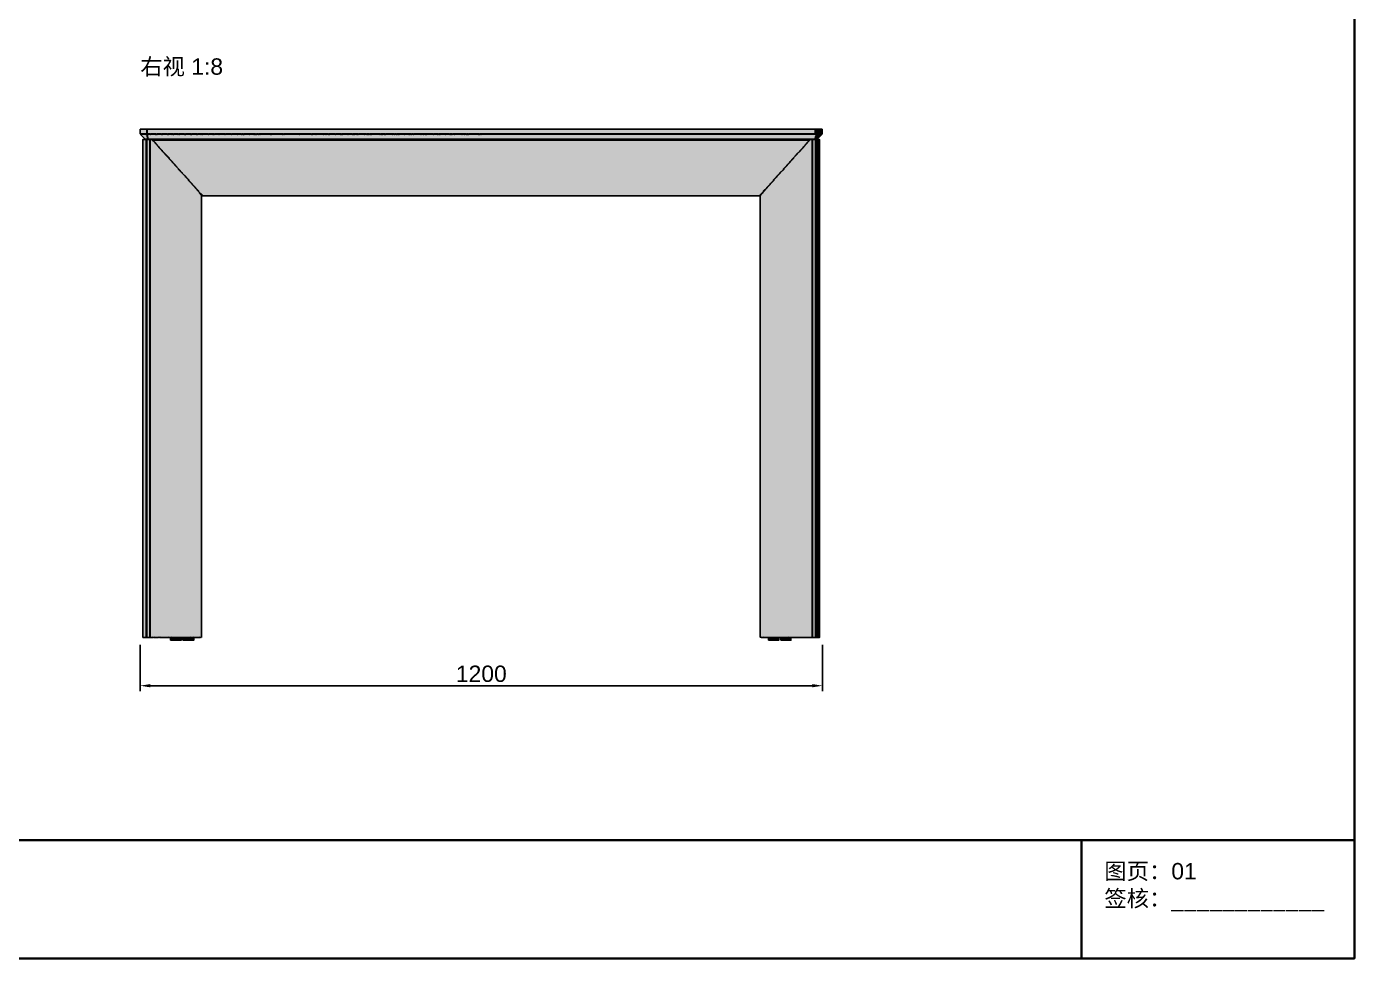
# Model space of a CAD drawing. Header units: millimetres. Extents: x 5 to 252589, y 5 to 415.
# Drawn here: x 297 to 589, y 5 to 210 of the extents above; entities that cross this region are included whole.
import ezdxf

# ---------------------------------------------------------------- set-up
doc = ezdxf.new("R2010")
doc.units = ezdxf.units.MM
for name, color, linetype, lineweight in [('DIM', 7, 'Continuous', 13), ('FRAME', 7, 'Continuous', 35), ('HATCH', 8, 'Continuous', 9), ('NOTE', 7, 'Continuous', 18), ('OUTLINE', 7, 'Continuous', 25)]:
    doc.layers.add(name, color=color, linetype=linetype, lineweight=lineweight)
doc.styles.add('CN', font='Arial Unicode.ttf')
doc.dimstyles.new('V8', dxfattribs={"dimtxt": 3.6, "dimasz": 2.2, "dimexe": 1.2, "dimexo": 1, "dimgap": 0.8, "dimtad": 1, "dimlfac": 8, "dimdsep": 46, "dimtxsty": 'CN', "dimcen": 2.5, "dimclrd": 7, "dimclre": 7, "dimclrt": 7, "dimazin": 3, "dimtfac": 1, "dimtmove": 0, "dimatfit": 3})

msp = doc.modelspace()

# ---------------------------------------------------------------- hatches: boundary and pattern name
at = {"layer": 'HATCH', "true_color": 0xb99e7b}
for points in [[(322, 186.33333), (322.08333, 186.33333), (322.16667, 186.25), (322.25, 186.33333), (323.16667, 186.33333), (323.25, 186.25), (323.33333, 186.33333), (323.41667, 186.33333), (323.5, 186.41667), (323.5, 187.41667), (470.41667, 187.41667), (470.41667, 186.41667), (397, 186.41667), (396.91667, 186.33333), (396.83333, 186.41667), (396.75, 186.41667), (396.66667, 186.33333), (396.58333, 186.41667), (396.5, 186.41667), (396.41667, 186.33333), (396.33333, 186.41667), (394.33333, 186.41667), (394.25, 186.33333), (394.16667, 186.41667), (394.08333, 186.41667), (394, 186.33333), (393.91667, 186.41667), (393.83333, 186.41667), (393.75, 186.33333), (393.66667, 186.41667), (393.33333, 186.41667), (393.25, 186.33333), (393.16667, 186.41667), (392.83333, 186.41667), (392.75, 186.33333), (392.66667, 186.41667), (391.16667, 186.41667), (391.08333, 186.33333), (391, 186.41667), (390.66667, 186.41667), (390.58333, 186.33333), (390.5, 186.41667), (390.41667, 186.41667), (390.33333, 186.33333), (390.25, 186.41667), (390.16667, 186.41667), (390.08333, 186.33333), (390, 186.41667), (389.16667, 186.41667), (389.08333, 186.33333), (389, 186.41667), (388, 186.41667), (387.91667, 186.33333), (387.83333, 186.41667), (387.75, 186.41667), (387.66667, 186.33333), (387.58333, 186.41667), (387.5, 186.41667), (387.41667, 186.33333), (387.33333, 186.41667), (386.5, 186.41667), (386.41667, 186.33333), (386.33333, 186.41667), (385.08333, 186.41667), (385, 186.33333), (384.91667, 186.41667), (384.83333, 186.41667), (384.75, 186.33333), (384.66667, 186.41667), (384.33333, 186.41667), (384.25, 186.33333), (384.16667, 186.41667), (383.83333, 186.41667), (383.75, 186.33333), (383.66667, 186.41667), (382.16667, 186.41667), (382.08333, 186.33333), (382, 186.41667), (381.66667, 186.41667), (381.58333, 186.33333), (381.5, 186.41667), (381.41667, 186.41667), (381.33333, 186.33333), (381.25, 186.41667), (381.16667, 186.41667), (381.08333, 186.33333), (381, 186.41667), (380.16667, 186.41667), (380.08333, 186.33333), (380, 186.41667), (379, 186.41667), (378.91667, 186.33333), (378.83333, 186.41667), (378.75, 186.41667), (378.66667, 186.33333), (378.58333, 186.41667), (378.5, 186.41667), (378.41667, 186.33333), (378.33333, 186.41667), (378, 186.41667), (377.91667, 186.33333), (377.83333, 186.41667), (377.5, 186.41667), (377.41667, 186.33333), (377.33333, 186.41667), (376.08333, 186.41667), (376, 186.33333), (375.91667, 186.41667), (375.83333, 186.41667), (375.75, 186.33333), (375.66667, 186.41667), (375.33333, 186.41667), (375.25, 186.33333), (375.16667, 186.41667), (375.08333, 186.41667), (375, 186.33333), (374.91667, 186.41667), (374.83333, 186.41667), (374.75, 186.33333), (374.66667, 186.41667), (372.91667, 186.41667), (372.83333, 186.33333), (372.75, 186.41667), (372.66667, 186.41667), (372.58333, 186.33333), (372.5, 186.41667), (372.41667, 186.41667), (372.33333, 186.33333), (372.25, 186.41667), (372.16667, 186.41667), (372.08333, 186.33333), (372, 186.41667), (371.91667, 186.41667), (371.83333, 186.33333), (371.75, 186.41667), (371.41667, 186.41667), (371.33333, 186.33333), (371.25, 186.41667), (370, 186.41667), (369.91667, 186.33333), (369.83333, 186.41667), (369.75, 186.41667), (369.66667, 186.33333), (369.58333, 186.41667), (369.25, 186.41667), (369.16667, 186.33333), (369.08333, 186.41667), (369, 186.41667), (368.91667, 186.33333), (368.83333, 186.41667), (368.75, 186.41667), (368.66667, 186.33333), (368.58333, 186.41667), (367.75, 186.41667), (367.66667, 186.33333), (367.58333, 186.41667), (366.58333, 186.41667), (366.5, 186.33333), (366.41667, 186.41667), (366.33333, 186.41667), (366.25, 186.33333), (366.16667, 186.41667), (366.08333, 186.41667), (366, 186.33333), (365.91667, 186.41667), (365.08333, 186.41667), (365, 186.33333), (364.91667, 186.41667), (363.66667, 186.41667), (363.58333, 186.33333), (363.5, 186.41667), (363.41667, 186.41667), (363.33333, 186.33333), (363.25, 186.41667), (362.91667, 186.41667), (362.83333, 186.33333), (362.75, 186.41667), (362.41667, 186.41667), (362.33333, 186.33333), (362.25, 186.41667), (360.75, 186.41667), (360.66667, 186.33333), (360.58333, 186.41667), (360, 186.41667), (359.91667, 186.33333), (359.83333, 186.41667), (359.75, 186.41667), (359.66667, 186.33333), (359.58333, 186.41667), (357.08333, 186.41667), (357, 186.33333), (356.91667, 186.41667), (353.66667, 186.41667), (353.58333, 186.33333), (353.5, 186.41667), (353.41667, 186.41667), (353.33333, 186.33333), (353.25, 186.41667), (351, 186.41667), (350.91667, 186.33333), (350.83333, 186.41667), (350.75, 186.41667), (350.66667, 186.33333), (350.58333, 186.41667), (348.41667, 186.41667), (348.33333, 186.33333), (348.25, 186.41667), (348.08333, 186.41667), (348, 186.33333), (347.91667, 186.41667), (347.58333, 186.41667), (347.5, 186.33333), (347.41667, 186.41667), (347.33333, 186.33333), (347.25, 186.33333), (347.16667, 186.41667), (347.08333, 186.41667), (347, 186.33333), (346.91667, 186.41667), (346.08333, 186.41667), (346, 186.33333), (345.91667, 186.41667), (344.91667, 186.41667), (344.83333, 186.33333), (344.75, 186.41667), (344.66667, 186.33333), (344.58333, 186.33333), (344.5, 186.41667), (344.41667, 186.41667), (344.33333, 186.33333), (344.25, 186.41667), (343.41667, 186.41667), (343.33333, 186.33333), (343.25, 186.41667), (342.08333, 186.41667), (342, 186.33333), (341.91667, 186.41667), (340.75, 186.41667), (340.66667, 186.33333), (340.58333, 186.41667), (339.41667, 186.41667), (339.33333, 186.33333), (339.25, 186.41667), (338.33333, 186.41667), (338.25, 186.33333), (338.16667, 186.41667), (338.08333, 186.41667), (338, 186.33333), (337.91667, 186.41667), (337.08333, 186.41667), (337, 186.33333), (336.91667, 186.41667), (335.75, 186.41667), (335.66667, 186.33333), (335.58333, 186.41667), (335.41667, 186.41667), (335.33333, 186.33333), (335.25, 186.41667), (334.66667, 186.41667), (334.58333, 186.33333), (334.5, 186.41667), (334.41667, 186.41667), (334.33333, 186.33333), (334.25, 186.41667), (333.41667, 186.41667), (333.33333, 186.33333), (333.25, 186.33333), (333.16667, 186.41667), (333.08333, 186.41667), (333, 186.33333), (332.91667, 186.41667), (332.08333, 186.41667), (332, 186.33333), (331.91667, 186.33333), (331.83333, 186.41667), (331.75, 186.41667), (331.66667, 186.33333), (331.58333, 186.41667), (330.75, 186.41667), (330.66667, 186.33333), (330.58333, 186.41667), (330.41667, 186.41667), (330.33333, 186.33333), (330.25, 186.41667), (329.41667, 186.41667), (329.33333, 186.33333), (329.25, 186.33333), (329.16667, 186.41667), (329.08333, 186.41667), (329, 186.33333), (328.91667, 186.41667), (328.33333, 186.41667), (328.25, 186.33333), (328.16667, 186.41667), (328.08333, 186.41667), (328, 186.33333), (327.91667, 186.41667), (327, 186.41667), (326.91667, 186.33333), (326.83333, 186.41667), (326.75, 186.41667), (326.66667, 186.33333), (326.58333, 186.41667), (325.75, 186.41667), (325.66667, 186.33333), (325.58333, 186.33333), (325.5, 186.41667), (325.41667, 186.41667), (325.33333, 186.33333), (325.25, 186.41667), (324.33333, 186.41667), (324.25, 186.33333), (324.16667, 186.41667), (323.5, 186.41667), (323.41667, 186.33333), (323.41667, 186.25), (323.5, 186.16667), (323.5, 185.75), (323.58333, 185.66667), (323.58333, 185.33333), (323.66667, 185.25), (323.08333, 185.25)], [(471.83333, 186.41667), (471.83333, 187.41667), (471.91667, 187.41667), (471.91667, 186.41667)]]:
    msp.add_hatch(color=33, dxfattribs=at).paths.add_polyline_path(points)
at = {"layer": 'HATCH', "true_color": 0xbfa37e}
msp.add_hatch(color=33, dxfattribs=at).paths.add_polyline_path([(322, 187.41667), (323.41667, 187.41667), (323.41667, 186.41667), (323.5, 186.33333), (324.16667, 186.33333), (324.25, 186.25), (324.33333, 186.33333), (325.25, 186.33333), (325.33333, 186.25), (325.41667, 186.33333), (325.5, 186.33333), (325.58333, 186.25), (325.66667, 186.25), (325.75, 186.33333), (326.58333, 186.33333), (326.66667, 186.25), (326.75, 186.33333), (326.83333, 186.33333), (326.91667, 186.25), (327, 186.33333), (327.91667, 186.33333), (328, 186.25), (328.08333, 186.33333), (328.16667, 186.33333), (328.25, 186.25), (328.33333, 186.33333), (328.91667, 186.33333), (329, 186.25), (329.08333, 186.33333), (329.16667, 186.33333), (329.25, 186.25), (329.33333, 186.25), (329.41667, 186.33333), (330.25, 186.33333), (330.33333, 186.25), (330.41667, 186.33333), (330.58333, 186.33333), (330.66667, 186.25), (330.75, 186.33333), (331.58333, 186.33333), (331.66667, 186.25), (331.75, 186.33333), (331.83333, 186.33333), (331.91667, 186.25), (332, 186.25), (332.08333, 186.33333), (332.91667, 186.33333), (333, 186.25), (333.08333, 186.33333), (333.16667, 186.33333), (333.25, 186.25), (333.33333, 186.25), (333.41667, 186.33333), (334.25, 186.33333), (334.33333, 186.25), (334.41667, 186.33333), (334.5, 186.33333), (334.58333, 186.25), (334.66667, 186.33333), (335.25, 186.33333), (335.33333, 186.25), (335.41667, 186.33333), (335.58333, 186.33333), (335.66667, 186.25), (335.75, 186.33333), (336.91667, 186.33333), (337, 186.25), (337.08333, 186.33333), (337.91667, 186.33333), (338, 186.25), (338.08333, 186.33333), (338.16667, 186.33333), (338.25, 186.25), (338.33333, 186.33333), (339.25, 186.33333), (339.33333, 186.25), (339.41667, 186.33333), (340.58333, 186.33333), (340.66667, 186.25), (340.75, 186.33333), (341.91667, 186.33333), (342, 186.25), (342.08333, 186.33333), (343.25, 186.33333), (343.33333, 186.25), (343.41667, 186.33333), (344.25, 186.33333), (344.33333, 186.25), (344.41667, 186.33333), (344.5, 186.33333), (344.58333, 186.25), (344.66667, 186.25), (344.75, 186.33333), (344.83333, 186.25), (344.91667, 186.33333), (345.91667, 186.33333), (346, 186.25), (346.08333, 186.33333), (346.91667, 186.33333), (347, 186.25), (347.08333, 186.33333), (347.16667, 186.33333), (347.25, 186.25), (347.33333, 186.25), (347.41667, 186.33333), (347.5, 186.25), (347.58333, 186.33333), (347.91667, 186.33333), (348, 186.25), (348.08333, 186.33333), (348.25, 186.33333), (348.33333, 186.25), (348.41667, 186.33333), (350.58333, 186.33333), (350.66667, 186.25), (350.75, 186.33333), (350.83333, 186.33333), (350.91667, 186.25), (351, 186.33333), (353.25, 186.33333), (353.33333, 186.25), (353.41667, 186.33333), (353.5, 186.33333), (353.58333, 186.25), (353.66667, 186.33333), (356.91667, 186.33333), (357, 186.25), (357.08333, 186.33333), (359.58333, 186.33333), (359.66667, 186.25), (359.75, 186.33333), (359.83333, 186.33333), (359.91667, 186.25), (360, 186.33333), (360.58333, 186.33333), (360.66667, 186.25), (360.75, 186.33333), (362.25, 186.33333), (362.33333, 186.25), (362.41667, 186.33333), (362.75, 186.33333), (362.83333, 186.25), (362.91667, 186.33333), (363.25, 186.33333), (363.33333, 186.25), (363.41667, 186.33333), (363.5, 186.33333), (363.58333, 186.25), (363.66667, 186.33333), (364.91667, 186.33333), (365, 186.25), (365.08333, 186.33333), (365.91667, 186.33333), (366, 186.25), (366.08333, 186.33333), (366.16667, 186.33333), (366.25, 186.25), (366.33333, 186.33333), (366.41667, 186.33333), (366.5, 186.25), (366.58333, 186.33333), (367.58333, 186.33333), (367.66667, 186.25), (367.75, 186.33333), (368.58333, 186.33333), (368.66667, 186.25), (368.75, 186.33333), (368.83333, 186.33333), (368.91667, 186.25), (369, 186.33333), (369.08333, 186.33333), (369.16667, 186.25), (369.25, 186.33333), (369.58333, 186.33333), (369.66667, 186.25), (369.75, 186.33333), (369.83333, 186.33333), (369.91667, 186.25), (370, 186.33333), (371.25, 186.33333), (371.33333, 186.25), (371.41667, 186.33333), (371.75, 186.33333), (371.83333, 186.25), (371.91667, 186.33333), (372, 186.33333), (372.08333, 186.25), (372.16667, 186.33333), (372.25, 186.33333), (372.33333, 186.25), (372.41667, 186.33333), (372.5, 186.33333), (372.58333, 186.25), (372.66667, 186.33333), (372.75, 186.33333), (372.83333, 186.25), (372.91667, 186.33333), (374.66667, 186.33333), (374.75, 186.25), (374.83333, 186.33333), (374.91667, 186.33333), (375, 186.25), (375.08333, 186.33333), (375.16667, 186.33333), (375.25, 186.25), (375.33333, 186.33333), (375.66667, 186.33333), (375.75, 186.25), (375.83333, 186.33333), (375.91667, 186.33333), (376, 186.25), (376.08333, 186.33333), (377.33333, 186.33333), (377.41667, 186.25), (377.5, 186.33333), (377.83333, 186.33333), (377.91667, 186.25), (378, 186.33333), (378.33333, 186.33333), (378.41667, 186.25), (378.5, 186.33333), (378.58333, 186.33333), (378.66667, 186.25), (378.75, 186.33333), (378.83333, 186.33333), (378.91667, 186.25), (379, 186.33333), (380, 186.33333), (380.08333, 186.25), (380.16667, 186.33333), (381, 186.33333), (381.08333, 186.25), (381.16667, 186.33333), (381.25, 186.33333), (381.33333, 186.25), (381.41667, 186.33333), (381.5, 186.33333), (381.58333, 186.25), (381.66667, 186.33333), (382, 186.33333), (382.08333, 186.25), (382.16667, 186.33333), (383.66667, 186.33333), (383.75, 186.25), (383.83333, 186.33333), (384.16667, 186.33333), (384.25, 186.25), (384.33333, 186.33333), (384.66667, 186.33333), (384.75, 186.25), (384.83333, 186.33333), (384.91667, 186.33333), (385, 186.25), (385.08333, 186.33333), (386.33333, 186.33333), (386.41667, 186.25), (386.5, 186.33333), (387.33333, 186.33333), (387.41667, 186.25), (387.5, 186.33333), (387.58333, 186.33333), (387.66667, 186.25), (387.75, 186.33333), (387.83333, 186.33333), (387.91667, 186.25), (388, 186.33333), (389, 186.33333), (389.08333, 186.25), (389.16667, 186.33333), (390, 186.33333), (390.08333, 186.25), (390.16667, 186.33333), (390.25, 186.33333), (390.33333, 186.25), (390.41667, 186.33333), (390.5, 186.33333), (390.58333, 186.25), (390.66667, 186.33333), (391, 186.33333), (391.08333, 186.25), (391.16667, 186.33333), (392.66667, 186.33333), (392.75, 186.25), (392.83333, 186.33333), (393.16667, 186.33333), (393.25, 186.25), (393.33333, 186.33333), (393.66667, 186.33333), (393.75, 186.25), (393.83333, 186.33333), (393.91667, 186.33333), (394, 186.25), (394.08333, 186.33333), (394.16667, 186.33333), (394.25, 186.25), (394.33333, 186.33333), (396.33333, 186.33333), (396.41667, 186.25), (396.5, 186.33333), (396.58333, 186.33333), (396.66667, 186.25), (396.75, 186.33333), (396.83333, 186.33333), (396.91667, 186.25), (397, 186.33333), (470.75, 186.33333), (470.75, 186.25), (470.66667, 186.16667), (470.66667, 186), (470.5, 185.75), (470.5, 185.58333), (470.41667, 185.5), (470.41667, 185.33333), (470.33333, 185.25), (323.75, 185.25), (323.66667, 185.33333), (323.66667, 185.66667), (323.58333, 185.75), (323.58333, 186.16667), (323.41667, 186.41667), (323.33333, 186.41667), (323.25, 186.33333), (323.16667, 186.41667), (322.25, 186.41667), (322.16667, 186.33333), (322.08333, 186.41667), (322, 186.41667)])
at = {"layer": 'HATCH', "true_color": 0xb49a77}
for points in [[(470.5, 186.41667), (470.5, 187.41667), (471.08333, 187.41667), (471.08333, 186.41667)], [(471.41667, 186.41667), (471.41667, 187.41667), (471.75, 187.41667), (471.75, 186.41667)]]:
    msp.add_hatch(color=33, dxfattribs=at).paths.add_polyline_path(points)
at = {"layer": 'HATCH', "true_color": 0xaf9674}
msp.add_hatch(color=33, dxfattribs=at).paths.add_polyline_path([(471.16667, 186.41667), (471.16667, 187.41667), (471.33333, 187.41667), (471.33333, 186.41667)])
at = {"layer": 'HATCH', "true_color": 0x5b747e}
for points in [[(322.58333, 75.58333), (322.58333, 185.16667), (323.33333, 185.16667), (323.33333, 75.66667), (323.41667, 75.58333)], [(458.41667, 75.58333), (458.33333, 75.66667), (458.33333, 172.75), (458.5, 172.91667), (458.5, 173), (458.91667, 173.41667), (458.91667, 173.5), (459.33333, 173.91667), (459.33333, 174), (459.83333, 174.5), (459.83333, 174.58333), (461.33333, 176.16667), (461.33333, 176.25), (462, 176.91667), (462, 177), (462.75, 177.75), (462.75, 177.83333), (463.5, 178.58333), (463.5, 178.66667), (464.25, 179.41667), (464.25, 179.5), (464.91667, 180.16667), (464.91667, 180.25), (465.66667, 181), (465.66667, 181.08333), (466.41667, 181.83333), (466.41667, 181.91667), (467.16667, 182.66667), (467.16667, 182.75), (467.83333, 183.41667), (467.83333, 183.5), (468.58333, 184.25), (468.58333, 184.33333), (469.33333, 185.08333), (469.33333, 185.16667), (469.75, 185.16667), (469.75, 75.66667), (469.83333, 75.58333), (468.83333, 75.58333), (468.75, 75.66667), (468.66667, 75.58333), (464.66667, 75.58333), (464.58333, 75.66667), (464.5, 75.58333), (463.91667, 75.58333), (463.83333, 75.66667), (463.75, 75.58333), (461.83333, 75.58333), (461.75, 75.66667), (461.66667, 75.58333), (460.91667, 75.58333), (460.83333, 75.66667), (460.75, 75.58333), (460.25, 75.58333), (460.16667, 75.66667), (460.08333, 75.58333), (459.41667, 75.58333), (459.33333, 75.66667), (459.25, 75.58333), (459.16667, 75.66667), (459.08333, 75.58333), (458.58333, 75.58333), (458.5, 75.66667)]]:
    msp.add_hatch(color=147, dxfattribs=at).paths.add_polyline_path(points)
at = {"layer": 'HATCH', "true_color": 0x58707b}
for points in [[(323.5, 75.58333), (323.41667, 75.66667), (323.41667, 185.16667), (324.08333, 185.16667), (324.08333, 75.66667), (324, 75.58333)], [(324.75, 185), (469.16667, 185), (468.5, 184.33333), (468.5, 184.25), (467.75, 183.5), (467.75, 183.41667), (467.08333, 182.75), (467.08333, 182.66667), (466.33333, 181.91667), (466.33333, 181.83333), (464.83333, 180.25), (464.83333, 180.16667), (464.16667, 179.5), (464.16667, 179.41667), (463.41667, 178.66667), (463.41667, 178.58333), (462.66667, 177.83333), (462.66667, 177.75), (461.91667, 177), (461.91667, 176.91667), (461.25, 176.25), (461.25, 176.16667), (460.5, 175.41667), (460.5, 175.33333), (459.75, 174.58333), (459.75, 174.5), (459.08333, 173.83333), (459.08333, 173.75), (458.33333, 173), (458.33333, 172.91667), (458.16667, 172.75), (335.75, 172.75), (335.58333, 172.91667), (335.58333, 173), (334.83333, 173.75), (334.83333, 173.83333), (334.16667, 174.5), (334.16667, 174.58333), (333.41667, 175.33333), (333.41667, 175.41667), (332.66667, 176.16667), (332.66667, 176.25), (332, 176.91667), (332, 177), (331.25, 177.75), (331.25, 177.83333), (329.75, 179.41667), (329.75, 179.5), (329.08333, 180.16667), (329.08333, 180.25), (328.33333, 181), (328.33333, 181.08333), (326.83333, 182.66667), (326.83333, 182.75), (326.16667, 183.41667), (326.16667, 183.5), (325.41667, 184.25), (325.41667, 184.33333)], [(469.91667, 75.58333), (469.83333, 75.66667), (469.83333, 185.16667), (470.5, 185.16667), (470.5, 75.58333)], [(471.25, 75.58333), (471.25, 185.16667), (471.33333, 185.16667), (471.33333, 75.58333)]]:
    msp.add_hatch(color=147, dxfattribs=at).paths.add_polyline_path(points)
at = {"layer": 'HATCH', "true_color": 0x536a74}
for points in [[(335.5, 75.58333), (335.41667, 75.66667), (335.33333, 75.58333), (335.25, 75.66667), (335.16667, 75.58333), (335.08333, 75.58333), (335, 75.66667), (334.91667, 75.58333), (334.83333, 75.58333), (334.75, 75.66667), (334.66667, 75.58333), (334.33333, 75.58333), (334.25, 75.66667), (334.16667, 75.58333), (333.83333, 75.58333), (333.75, 75.66667), (333.66667, 75.58333), (333.5, 75.58333), (333.41667, 75.66667), (333.33333, 75.58333), (333.16667, 75.58333), (333.08333, 75.66667), (333, 75.58333), (331.08333, 75.58333), (331, 75.66667), (330.91667, 75.58333), (329, 75.58333), (328.91667, 75.66667), (328.83333, 75.58333), (328.25, 75.58333), (328.16667, 75.66667), (328.08333, 75.58333), (327, 75.58333), (326.91667, 75.66667), (326.83333, 75.58333), (326.66667, 75.58333), (326.58333, 75.66667), (326.5, 75.58333), (326.41667, 75.66667), (326.33333, 75.58333), (326.25, 75.58333), (326.16667, 75.66667), (326.08333, 75.66667), (326, 75.58333), (325.41667, 75.58333), (325.33333, 75.66667), (325.25, 75.58333), (325.16667, 75.66667), (325.08333, 75.58333), (325, 75.58333), (324.91667, 75.66667), (324.83333, 75.58333), (324.75, 75.58333), (324.66667, 75.66667), (324.58333, 75.58333), (324.08333, 75.58333), (324.16667, 75.66667), (324.16667, 185.16667), (324.58333, 185.16667), (324.58333, 185.08333), (325.33333, 184.33333), (325.33333, 184.25), (326.08333, 183.5), (326.08333, 183.41667), (326.75, 182.75), (326.75, 182.66667), (327.5, 181.91667), (327.5, 181.83333), (329, 180.25), (329, 180.16667), (329.66667, 179.5), (329.66667, 179.41667), (330.41667, 178.66667), (330.41667, 178.58333), (331.91667, 177), (331.91667, 176.91667), (332.58333, 176.25), (332.58333, 176.16667), (334.08333, 174.58333), (334.08333, 174.5), (334.58333, 174), (334.58333, 173.91667), (335, 173.5), (335, 173.41667), (335.41667, 173), (335.41667, 172.91667), (335.5, 172.83333)], [(470.91667, 75.58333), (470.91667, 185.16667), (471, 185.16667), (471, 75.58333)]]:
    msp.add_hatch(color=147, dxfattribs=at).paths.add_polyline_path(points)
at = {"layer": 'HATCH', "true_color": 0xc4a782}
msp.add_hatch(color=43, dxfattribs=at).paths.add_polyline_path([(470.41667, 185.25), (470.5, 185.33333), (470.5, 185.5), (470.58333, 185.58333), (470.58333, 185.75), (470.75, 186), (470.75, 186.16667), (470.83333, 186.25), (470.83333, 186.33333), (471.33333, 186.33333), (471.33333, 186.25), (471.16667, 186.08333), (471.16667, 186), (470.91667, 185.75), (470.91667, 185.66667), (470.75, 185.5), (470.75, 185.41667), (470.58333, 185.25)])
at = {"layer": 'HATCH', "true_color": 0x566d77}
for points in [[(470.66667, 75.58333), (470.58333, 75.66667), (470.58333, 185.16667), (470.83333, 185.16667), (470.83333, 75.58333)], [(471.08333, 75.58333), (471.08333, 185.16667), (471.16667, 185.16667), (471.16667, 75.58333)]]:
    msp.add_hatch(color=147, dxfattribs=at).paths.add_polyline_path(points)
at = {"layer": 'HATCH', "true_color": 0xc9ac85}
msp.add_hatch(color=43, dxfattribs=at).paths.add_polyline_path([(470.66667, 185.25), (470.83333, 185.41667), (470.83333, 185.5), (471, 185.66667), (471, 185.75), (471.25, 186), (471.25, 186.08333), (471.41667, 186.25), (471.41667, 186.33333), (471.75, 186.33333), (471.58333, 186.16667), (471.58333, 186.08333), (470.75, 185.25)])
at = {"layer": 'HATCH', "true_color": 0xceb089}
msp.add_hatch(color=43, dxfattribs=at).paths.add_polyline_path([(470.83333, 185.25), (471.66667, 186.08333), (471.66667, 186.16667), (471.83333, 186.33333), (471.91667, 186.33333)])
at = {"layer": 'HATCH', "true_color": 0xabb0b4}
for points in [[(328.66667, 75), (328.66667, 75.5), (328.83333, 75.5), (328.91667, 75.58333), (329, 75.5), (329.58333, 75.5), (329.58333, 75)], [(331.33333, 75), (331.33333, 75.5), (332.16667, 75.5), (332.16667, 75)], [(460.16667, 75), (460.16667, 75.58333), (460.25, 75.5), (460.75, 75.5), (460.83333, 75.58333), (460.91667, 75.5), (461, 75.5), (461, 75)], [(462.83333, 75), (462.83333, 75.5), (463.66667, 75.5), (463.66667, 75)]]:
    msp.add_hatch(color=253, dxfattribs=at).paths.add_polyline_path(points)
at = {"layer": 'HATCH', "true_color": 0xa6abaf}
for points in [[(329.66667, 75), (329.66667, 75.5), (330.16667, 75.5), (330.16667, 75)], [(331.08333, 75), (331, 75), (331, 75.58333), (331.08333, 75.5)], [(332.25, 75), (332.25, 75.5), (332.83333, 75.5), (332.83333, 75)], [(333.66667, 75), (333.66667, 75.5), (333.75, 75.58333), (333.75, 75)], [(461.08333, 75), (461.08333, 75.5), (461.66667, 75.5), (461.66667, 75)], [(463.75, 75), (463.75, 75.5), (463.83333, 75.58333), (463.91667, 75.5), (464.25, 75.5), (464.25, 75)]]:
    msp.add_hatch(color=253, dxfattribs=at).paths.add_polyline_path(points)
at = {"layer": 'HATCH', "true_color": 0xa2a7aa}
for points in [[(330.25, 75), (330.25, 75.5), (330.5, 75.5), (330.5, 75)], [(330.83333, 75), (330.83333, 75.5), (330.91667, 75.5), (330.91667, 75)], [(332.91667, 75), (332.91667, 75.5), (333, 75.5), (333.08333, 75.58333), (333.16667, 75.5), (333.16667, 75)], [(333.5, 75), (333.5, 75.5), (333.58333, 75.5), (333.58333, 75)], [(461.91667, 75), (461.75, 75), (461.75, 75.58333), (461.83333, 75.5), (461.91667, 75.5)], [(462.25, 75), (462.25, 75.5), (462.41667, 75.5), (462.41667, 75)], [(464.33333, 75), (464.33333, 75.5), (464.5, 75.5), (464.58333, 75.58333), (464.58333, 75)], [(464.91667, 75), (464.91667, 75.5), (465.08333, 75.5), (465.08333, 75)]]:
    msp.add_hatch(color=253, dxfattribs=at).paths.add_polyline_path(points)
at = {"layer": 'HATCH', "true_color": 0x9da2a5}
for points in [[(330.58333, 75), (330.58333, 75.5), (330.75, 75.5), (330.75, 75)], [(333.25, 75), (333.25, 75.5), (333.33333, 75.5), (333.41667, 75.58333), (333.41667, 75)], [(462, 75), (462, 75.5), (462.16667, 75.5), (462.16667, 75)], [(464.66667, 75), (464.66667, 75.5), (464.83333, 75.5), (464.83333, 75)]]:
    msp.add_hatch(color=253, dxfattribs=at).paths.add_polyline_path(points)

# ---------------------------------------------------------------- linework, layer by layer
at = {"layer": 'FRAME'}
for p, q in [((5, 31), (589, 31)), ((529, 5), (529, 31))]:
    msp.add_line(p, q, dxfattribs=at)
msp.add_lwpolyline([(5, 5), (589, 5), (589, 415), (5, 415)], close=True, dxfattribs=at)
at = {"layer": 'OUTLINE', "color": 139, "true_color": 0x42544a}
for points in [[(322, 186.33333), (322.08333, 186.33333), (322.16667, 186.25), (322.25, 186.33333), (323.16667, 186.33333), (323.25, 186.25), (323.33333, 186.33333), (323.41667, 186.33333), (323.5, 186.41667), (323.5, 187.41667), (470.41667, 187.41667), (470.41667, 186.41667), (397, 186.41667), (396.91667, 186.33333), (396.83333, 186.41667), (396.75, 186.41667), (396.66667, 186.33333), (396.58333, 186.41667), (396.5, 186.41667), (396.41667, 186.33333), (396.33333, 186.41667), (394.33333, 186.41667), (394.25, 186.33333), (394.16667, 186.41667), (394.08333, 186.41667), (394, 186.33333), (393.91667, 186.41667), (393.83333, 186.41667), (393.75, 186.33333), (393.66667, 186.41667), (393.33333, 186.41667), (393.25, 186.33333), (393.16667, 186.41667), (392.83333, 186.41667), (392.75, 186.33333), (392.66667, 186.41667), (391.16667, 186.41667), (391.08333, 186.33333), (391, 186.41667), (390.66667, 186.41667), (390.58333, 186.33333), (390.5, 186.41667), (390.41667, 186.41667), (390.33333, 186.33333), (390.25, 186.41667), (390.16667, 186.41667), (390.08333, 186.33333), (390, 186.41667), (389.16667, 186.41667), (389.08333, 186.33333), (389, 186.41667), (388, 186.41667), (387.91667, 186.33333), (387.83333, 186.41667), (387.75, 186.41667), (387.66667, 186.33333), (387.58333, 186.41667), (387.5, 186.41667), (387.41667, 186.33333), (387.33333, 186.41667), (386.5, 186.41667), (386.41667, 186.33333), (386.33333, 186.41667), (385.08333, 186.41667), (385, 186.33333), (384.91667, 186.41667), (384.83333, 186.41667), (384.75, 186.33333), (384.66667, 186.41667), (384.33333, 186.41667), (384.25, 186.33333), (384.16667, 186.41667), (383.83333, 186.41667), (383.75, 186.33333), (383.66667, 186.41667), (382.16667, 186.41667), (382.08333, 186.33333), (382, 186.41667), (381.66667, 186.41667), (381.58333, 186.33333), (381.5, 186.41667), (381.41667, 186.41667), (381.33333, 186.33333), (381.25, 186.41667), (381.16667, 186.41667), (381.08333, 186.33333), (381, 186.41667), (380.16667, 186.41667), (380.08333, 186.33333), (380, 186.41667), (379, 186.41667), (378.91667, 186.33333), (378.83333, 186.41667), (378.75, 186.41667), (378.66667, 186.33333), (378.58333, 186.41667), (378.5, 186.41667), (378.41667, 186.33333), (378.33333, 186.41667), (378, 186.41667), (377.91667, 186.33333), (377.83333, 186.41667), (377.5, 186.41667), (377.41667, 186.33333), (377.33333, 186.41667), (376.08333, 186.41667), (376, 186.33333), (375.91667, 186.41667), (375.83333, 186.41667), (375.75, 186.33333), (375.66667, 186.41667), (375.33333, 186.41667), (375.25, 186.33333), (375.16667, 186.41667), (375.08333, 186.41667), (375, 186.33333), (374.91667, 186.41667), (374.83333, 186.41667), (374.75, 186.33333), (374.66667, 186.41667), (372.91667, 186.41667), (372.83333, 186.33333), (372.75, 186.41667), (372.66667, 186.41667), (372.58333, 186.33333), (372.5, 186.41667), (372.41667, 186.41667), (372.33333, 186.33333), (372.25, 186.41667), (372.16667, 186.41667), (372.08333, 186.33333), (372, 186.41667), (371.91667, 186.41667), (371.83333, 186.33333), (371.75, 186.41667), (371.41667, 186.41667), (371.33333, 186.33333), (371.25, 186.41667), (370, 186.41667), (369.91667, 186.33333), (369.83333, 186.41667), (369.75, 186.41667), (369.66667, 186.33333), (369.58333, 186.41667), (369.25, 186.41667), (369.16667, 186.33333), (369.08333, 186.41667), (369, 186.41667), (368.91667, 186.33333), (368.83333, 186.41667), (368.75, 186.41667), (368.66667, 186.33333), (368.58333, 186.41667), (367.75, 186.41667), (367.66667, 186.33333), (367.58333, 186.41667), (366.58333, 186.41667), (366.5, 186.33333), (366.41667, 186.41667), (366.33333, 186.41667), (366.25, 186.33333), (366.16667, 186.41667), (366.08333, 186.41667), (366, 186.33333), (365.91667, 186.41667), (365.08333, 186.41667), (365, 186.33333), (364.91667, 186.41667), (363.66667, 186.41667), (363.58333, 186.33333), (363.5, 186.41667), (363.41667, 186.41667), (363.33333, 186.33333), (363.25, 186.41667), (362.91667, 186.41667), (362.83333, 186.33333), (362.75, 186.41667), (362.41667, 186.41667), (362.33333, 186.33333), (362.25, 186.41667), (360.75, 186.41667), (360.66667, 186.33333), (360.58333, 186.41667), (360, 186.41667), (359.91667, 186.33333), (359.83333, 186.41667), (359.75, 186.41667), (359.66667, 186.33333), (359.58333, 186.41667), (357.08333, 186.41667), (357, 186.33333), (356.91667, 186.41667), (353.66667, 186.41667), (353.58333, 186.33333), (353.5, 186.41667), (353.41667, 186.41667), (353.33333, 186.33333), (353.25, 186.41667), (351, 186.41667), (350.91667, 186.33333), (350.83333, 186.41667), (350.75, 186.41667), (350.66667, 186.33333), (350.58333, 186.41667), (348.41667, 186.41667), (348.33333, 186.33333), (348.25, 186.41667), (348.08333, 186.41667), (348, 186.33333), (347.91667, 186.41667), (347.58333, 186.41667), (347.5, 186.33333), (347.41667, 186.41667), (347.33333, 186.33333), (347.25, 186.33333), (347.16667, 186.41667), (347.08333, 186.41667), (347, 186.33333), (346.91667, 186.41667), (346.08333, 186.41667), (346, 186.33333), (345.91667, 186.41667), (344.91667, 186.41667), (344.83333, 186.33333), (344.75, 186.41667), (344.66667, 186.33333), (344.58333, 186.33333), (344.5, 186.41667), (344.41667, 186.41667), (344.33333, 186.33333), (344.25, 186.41667), (343.41667, 186.41667), (343.33333, 186.33333), (343.25, 186.41667), (342.08333, 186.41667), (342, 186.33333), (341.91667, 186.41667), (340.75, 186.41667), (340.66667, 186.33333), (340.58333, 186.41667), (339.41667, 186.41667), (339.33333, 186.33333), (339.25, 186.41667), (338.33333, 186.41667), (338.25, 186.33333), (338.16667, 186.41667), (338.08333, 186.41667), (338, 186.33333), (337.91667, 186.41667), (337.08333, 186.41667), (337, 186.33333), (336.91667, 186.41667), (335.75, 186.41667), (335.66667, 186.33333), (335.58333, 186.41667), (335.41667, 186.41667), (335.33333, 186.33333), (335.25, 186.41667), (334.66667, 186.41667), (334.58333, 186.33333), (334.5, 186.41667), (334.41667, 186.41667), (334.33333, 186.33333), (334.25, 186.41667), (333.41667, 186.41667), (333.33333, 186.33333), (333.25, 186.33333), (333.16667, 186.41667), (333.08333, 186.41667), (333, 186.33333), (332.91667, 186.41667), (332.08333, 186.41667), (332, 186.33333), (331.91667, 186.33333), (331.83333, 186.41667), (331.75, 186.41667), (331.66667, 186.33333), (331.58333, 186.41667), (330.75, 186.41667), (330.66667, 186.33333), (330.58333, 186.41667), (330.41667, 186.41667), (330.33333, 186.33333), (330.25, 186.41667), (329.41667, 186.41667), (329.33333, 186.33333), (329.25, 186.33333), (329.16667, 186.41667), (329.08333, 186.41667), (329, 186.33333), (328.91667, 186.41667), (328.33333, 186.41667), (328.25, 186.33333), (328.16667, 186.41667), (328.08333, 186.41667), (328, 186.33333), (327.91667, 186.41667), (327, 186.41667), (326.91667, 186.33333), (326.83333, 186.41667), (326.75, 186.41667), (326.66667, 186.33333), (326.58333, 186.41667), (325.75, 186.41667), (325.66667, 186.33333), (325.58333, 186.33333), (325.5, 186.41667), (325.41667, 186.41667), (325.33333, 186.33333), (325.25, 186.41667), (324.33333, 186.41667), (324.25, 186.33333), (324.16667, 186.41667), (323.5, 186.41667), (323.41667, 186.33333), (323.41667, 186.25), (323.5, 186.16667), (323.5, 185.75), (323.58333, 185.66667), (323.58333, 185.33333), (323.66667, 185.25), (323.08333, 185.25)], [(322, 187.41667), (323.41667, 187.41667), (323.41667, 186.41667), (323.5, 186.33333), (324.16667, 186.33333), (324.25, 186.25), (324.33333, 186.33333), (325.25, 186.33333), (325.33333, 186.25), (325.41667, 186.33333), (325.5, 186.33333), (325.58333, 186.25), (325.66667, 186.25), (325.75, 186.33333), (326.58333, 186.33333), (326.66667, 186.25), (326.75, 186.33333), (326.83333, 186.33333), (326.91667, 186.25), (327, 186.33333), (327.91667, 186.33333), (328, 186.25), (328.08333, 186.33333), (328.16667, 186.33333), (328.25, 186.25), (328.33333, 186.33333), (328.91667, 186.33333), (329, 186.25), (329.08333, 186.33333), (329.16667, 186.33333), (329.25, 186.25), (329.33333, 186.25), (329.41667, 186.33333), (330.25, 186.33333), (330.33333, 186.25), (330.41667, 186.33333), (330.58333, 186.33333), (330.66667, 186.25), (330.75, 186.33333), (331.58333, 186.33333), (331.66667, 186.25), (331.75, 186.33333), (331.83333, 186.33333), (331.91667, 186.25), (332, 186.25), (332.08333, 186.33333), (332.91667, 186.33333), (333, 186.25), (333.08333, 186.33333), (333.16667, 186.33333), (333.25, 186.25), (333.33333, 186.25), (333.41667, 186.33333), (334.25, 186.33333), (334.33333, 186.25), (334.41667, 186.33333), (334.5, 186.33333), (334.58333, 186.25), (334.66667, 186.33333), (335.25, 186.33333), (335.33333, 186.25), (335.41667, 186.33333), (335.58333, 186.33333), (335.66667, 186.25), (335.75, 186.33333), (336.91667, 186.33333), (337, 186.25), (337.08333, 186.33333), (337.91667, 186.33333), (338, 186.25), (338.08333, 186.33333), (338.16667, 186.33333), (338.25, 186.25), (338.33333, 186.33333), (339.25, 186.33333), (339.33333, 186.25), (339.41667, 186.33333), (340.58333, 186.33333), (340.66667, 186.25), (340.75, 186.33333), (341.91667, 186.33333), (342, 186.25), (342.08333, 186.33333), (343.25, 186.33333), (343.33333, 186.25), (343.41667, 186.33333), (344.25, 186.33333), (344.33333, 186.25), (344.41667, 186.33333), (344.5, 186.33333), (344.58333, 186.25), (344.66667, 186.25), (344.75, 186.33333), (344.83333, 186.25), (344.91667, 186.33333), (345.91667, 186.33333), (346, 186.25), (346.08333, 186.33333), (346.91667, 186.33333), (347, 186.25), (347.08333, 186.33333), (347.16667, 186.33333), (347.25, 186.25), (347.33333, 186.25), (347.41667, 186.33333), (347.5, 186.25), (347.58333, 186.33333), (347.91667, 186.33333), (348, 186.25), (348.08333, 186.33333), (348.25, 186.33333), (348.33333, 186.25), (348.41667, 186.33333), (350.58333, 186.33333), (350.66667, 186.25), (350.75, 186.33333), (350.83333, 186.33333), (350.91667, 186.25), (351, 186.33333), (353.25, 186.33333), (353.33333, 186.25), (353.41667, 186.33333), (353.5, 186.33333), (353.58333, 186.25), (353.66667, 186.33333), (356.91667, 186.33333), (357, 186.25), (357.08333, 186.33333), (359.58333, 186.33333), (359.66667, 186.25), (359.75, 186.33333), (359.83333, 186.33333), (359.91667, 186.25), (360, 186.33333), (360.58333, 186.33333), (360.66667, 186.25), (360.75, 186.33333), (362.25, 186.33333), (362.33333, 186.25), (362.41667, 186.33333), (362.75, 186.33333), (362.83333, 186.25), (362.91667, 186.33333), (363.25, 186.33333), (363.33333, 186.25), (363.41667, 186.33333), (363.5, 186.33333), (363.58333, 186.25), (363.66667, 186.33333), (364.91667, 186.33333), (365, 186.25), (365.08333, 186.33333), (365.91667, 186.33333), (366, 186.25), (366.08333, 186.33333), (366.16667, 186.33333), (366.25, 186.25), (366.33333, 186.33333), (366.41667, 186.33333), (366.5, 186.25), (366.58333, 186.33333), (367.58333, 186.33333), (367.66667, 186.25), (367.75, 186.33333), (368.58333, 186.33333), (368.66667, 186.25), (368.75, 186.33333), (368.83333, 186.33333), (368.91667, 186.25), (369, 186.33333), (369.08333, 186.33333), (369.16667, 186.25), (369.25, 186.33333), (369.58333, 186.33333), (369.66667, 186.25), (369.75, 186.33333), (369.83333, 186.33333), (369.91667, 186.25), (370, 186.33333), (371.25, 186.33333), (371.33333, 186.25), (371.41667, 186.33333), (371.75, 186.33333), (371.83333, 186.25), (371.91667, 186.33333), (372, 186.33333), (372.08333, 186.25), (372.16667, 186.33333), (372.25, 186.33333), (372.33333, 186.25), (372.41667, 186.33333), (372.5, 186.33333), (372.58333, 186.25), (372.66667, 186.33333), (372.75, 186.33333), (372.83333, 186.25), (372.91667, 186.33333), (374.66667, 186.33333), (374.75, 186.25), (374.83333, 186.33333), (374.91667, 186.33333), (375, 186.25), (375.08333, 186.33333), (375.16667, 186.33333), (375.25, 186.25), (375.33333, 186.33333), (375.66667, 186.33333), (375.75, 186.25), (375.83333, 186.33333), (375.91667, 186.33333), (376, 186.25), (376.08333, 186.33333), (377.33333, 186.33333), (377.41667, 186.25), (377.5, 186.33333), (377.83333, 186.33333), (377.91667, 186.25), (378, 186.33333), (378.33333, 186.33333), (378.41667, 186.25), (378.5, 186.33333), (378.58333, 186.33333), (378.66667, 186.25), (378.75, 186.33333), (378.83333, 186.33333), (378.91667, 186.25), (379, 186.33333), (380, 186.33333), (380.08333, 186.25), (380.16667, 186.33333), (381, 186.33333), (381.08333, 186.25), (381.16667, 186.33333), (381.25, 186.33333), (381.33333, 186.25), (381.41667, 186.33333), (381.5, 186.33333), (381.58333, 186.25), (381.66667, 186.33333), (382, 186.33333), (382.08333, 186.25), (382.16667, 186.33333), (383.66667, 186.33333), (383.75, 186.25), (383.83333, 186.33333), (384.16667, 186.33333), (384.25, 186.25), (384.33333, 186.33333), (384.66667, 186.33333), (384.75, 186.25), (384.83333, 186.33333), (384.91667, 186.33333), (385, 186.25), (385.08333, 186.33333), (386.33333, 186.33333), (386.41667, 186.25), (386.5, 186.33333), (387.33333, 186.33333), (387.41667, 186.25), (387.5, 186.33333), (387.58333, 186.33333), (387.66667, 186.25), (387.75, 186.33333), (387.83333, 186.33333), (387.91667, 186.25), (388, 186.33333), (389, 186.33333), (389.08333, 186.25), (389.16667, 186.33333), (390, 186.33333), (390.08333, 186.25), (390.16667, 186.33333), (390.25, 186.33333), (390.33333, 186.25), (390.41667, 186.33333), (390.5, 186.33333), (390.58333, 186.25), (390.66667, 186.33333), (391, 186.33333), (391.08333, 186.25), (391.16667, 186.33333), (392.66667, 186.33333), (392.75, 186.25), (392.83333, 186.33333), (393.16667, 186.33333), (393.25, 186.25), (393.33333, 186.33333), (393.66667, 186.33333), (393.75, 186.25), (393.83333, 186.33333), (393.91667, 186.33333), (394, 186.25), (394.08333, 186.33333), (394.16667, 186.33333), (394.25, 186.25), (394.33333, 186.33333), (396.33333, 186.33333), (396.41667, 186.25), (396.5, 186.33333), (396.58333, 186.33333), (396.66667, 186.25), (396.75, 186.33333), (396.83333, 186.33333), (396.91667, 186.25), (397, 186.33333), (470.75, 186.33333), (470.75, 186.25), (470.66667, 186.16667), (470.66667, 186), (470.5, 185.75), (470.5, 185.58333), (470.41667, 185.5), (470.41667, 185.33333), (470.33333, 185.25), (323.75, 185.25), (323.66667, 185.33333), (323.66667, 185.66667), (323.58333, 185.75), (323.58333, 186.16667), (323.41667, 186.41667), (323.33333, 186.41667), (323.25, 186.33333), (323.16667, 186.41667), (322.25, 186.41667), (322.16667, 186.33333), (322.08333, 186.41667), (322, 186.41667)], [(470.5, 186.41667), (470.5, 187.41667), (471.08333, 187.41667), (471.08333, 186.41667)], [(471.16667, 186.41667), (471.16667, 187.41667), (471.33333, 187.41667), (471.33333, 186.41667)], [(471.41667, 186.41667), (471.41667, 187.41667), (471.75, 187.41667), (471.75, 186.41667)], [(471.83333, 186.41667), (471.83333, 187.41667), (471.91667, 187.41667), (471.91667, 186.41667)], [(322.58333, 75.58333), (322.58333, 185.16667), (323.33333, 185.16667), (323.33333, 75.66667), (323.41667, 75.58333)], [(323.5, 75.58333), (323.41667, 75.66667), (323.41667, 185.16667), (324.08333, 185.16667), (324.08333, 75.66667), (324, 75.58333)], [(335.5, 75.58333), (335.41667, 75.66667), (335.33333, 75.58333), (335.25, 75.66667), (335.16667, 75.58333), (335.08333, 75.58333), (335, 75.66667), (334.91667, 75.58333), (334.83333, 75.58333), (334.75, 75.66667), (334.66667, 75.58333), (334.33333, 75.58333), (334.25, 75.66667), (334.16667, 75.58333), (333.83333, 75.58333), (333.75, 75.66667), (333.66667, 75.58333), (333.5, 75.58333), (333.41667, 75.66667), (333.33333, 75.58333), (333.16667, 75.58333), (333.08333, 75.66667), (333, 75.58333), (331.08333, 75.58333), (331, 75.66667), (330.91667, 75.58333), (329, 75.58333), (328.91667, 75.66667), (328.83333, 75.58333), (328.25, 75.58333), (328.16667, 75.66667), (328.08333, 75.58333), (327, 75.58333), (326.91667, 75.66667), (326.83333, 75.58333), (326.66667, 75.58333), (326.58333, 75.66667), (326.5, 75.58333), (326.41667, 75.66667), (326.33333, 75.58333), (326.25, 75.58333), (326.16667, 75.66667), (326.08333, 75.66667), (326, 75.58333), (325.41667, 75.58333), (325.33333, 75.66667), (325.25, 75.58333), (325.16667, 75.66667), (325.08333, 75.58333), (325, 75.58333), (324.91667, 75.66667), (324.83333, 75.58333), (324.75, 75.58333), (324.66667, 75.66667), (324.58333, 75.58333), (324.08333, 75.58333), (324.16667, 75.66667), (324.16667, 185.16667), (324.58333, 185.16667), (324.58333, 185.08333), (325.33333, 184.33333), (325.33333, 184.25), (326.08333, 183.5), (326.08333, 183.41667), (326.75, 182.75), (326.75, 182.66667), (327.5, 181.91667), (327.5, 181.83333), (329, 180.25), (329, 180.16667), (329.66667, 179.5), (329.66667, 179.41667), (330.41667, 178.66667), (330.41667, 178.58333), (331.91667, 177), (331.91667, 176.91667), (332.58333, 176.25), (332.58333, 176.16667), (334.08333, 174.58333), (334.08333, 174.5), (334.58333, 174), (334.58333, 173.91667), (335, 173.5), (335, 173.41667), (335.41667, 173), (335.41667, 172.91667), (335.5, 172.83333)], [(324.75, 185), (469.16667, 185), (468.5, 184.33333), (468.5, 184.25), (467.75, 183.5), (467.75, 183.41667), (467.08333, 182.75), (467.08333, 182.66667), (466.33333, 181.91667), (466.33333, 181.83333), (464.83333, 180.25), (464.83333, 180.16667), (464.16667, 179.5), (464.16667, 179.41667), (463.41667, 178.66667), (463.41667, 178.58333), (462.66667, 177.83333), (462.66667, 177.75), (461.91667, 177), (461.91667, 176.91667), (461.25, 176.25), (461.25, 176.16667), (460.5, 175.41667), (460.5, 175.33333), (459.75, 174.58333), (459.75, 174.5), (459.08333, 173.83333), (459.08333, 173.75), (458.33333, 173), (458.33333, 172.91667), (458.16667, 172.75), (335.75, 172.75), (335.58333, 172.91667), (335.58333, 173), (334.83333, 173.75), (334.83333, 173.83333), (334.16667, 174.5), (334.16667, 174.58333), (333.41667, 175.33333), (333.41667, 175.41667), (332.66667, 176.16667), (332.66667, 176.25), (332, 176.91667), (332, 177), (331.25, 177.75), (331.25, 177.83333), (329.75, 179.41667), (329.75, 179.5), (329.08333, 180.16667), (329.08333, 180.25), (328.33333, 181), (328.33333, 181.08333), (326.83333, 182.66667), (326.83333, 182.75), (326.16667, 183.41667), (326.16667, 183.5), (325.41667, 184.25), (325.41667, 184.33333)], [(458.41667, 75.58333), (458.33333, 75.66667), (458.33333, 172.75), (458.5, 172.91667), (458.5, 173), (458.91667, 173.41667), (458.91667, 173.5), (459.33333, 173.91667), (459.33333, 174), (459.83333, 174.5), (459.83333, 174.58333), (461.33333, 176.16667), (461.33333, 176.25), (462, 176.91667), (462, 177), (462.75, 177.75), (462.75, 177.83333), (463.5, 178.58333), (463.5, 178.66667), (464.25, 179.41667), (464.25, 179.5), (464.91667, 180.16667), (464.91667, 180.25), (465.66667, 181), (465.66667, 181.08333), (466.41667, 181.83333), (466.41667, 181.91667), (467.16667, 182.66667), (467.16667, 182.75), (467.83333, 183.41667), (467.83333, 183.5), (468.58333, 184.25), (468.58333, 184.33333), (469.33333, 185.08333), (469.33333, 185.16667), (469.75, 185.16667), (469.75, 75.66667), (469.83333, 75.58333), (468.83333, 75.58333), (468.75, 75.66667), (468.66667, 75.58333), (464.66667, 75.58333), (464.58333, 75.66667), (464.5, 75.58333), (463.91667, 75.58333), (463.83333, 75.66667), (463.75, 75.58333), (461.83333, 75.58333), (461.75, 75.66667), (461.66667, 75.58333), (460.91667, 75.58333), (460.83333, 75.66667), (460.75, 75.58333), (460.25, 75.58333), (460.16667, 75.66667), (460.08333, 75.58333), (459.41667, 75.58333), (459.33333, 75.66667), (459.25, 75.58333), (459.16667, 75.66667), (459.08333, 75.58333), (458.58333, 75.58333), (458.5, 75.66667)], [(469.91667, 75.58333), (469.83333, 75.66667), (469.83333, 185.16667), (470.5, 185.16667), (470.5, 75.58333)], [(470.41667, 185.25), (470.5, 185.33333), (470.5, 185.5), (470.58333, 185.58333), (470.58333, 185.75), (470.75, 186), (470.75, 186.16667), (470.83333, 186.25), (470.83333, 186.33333), (471.33333, 186.33333), (471.33333, 186.25), (471.16667, 186.08333), (471.16667, 186), (470.91667, 185.75), (470.91667, 185.66667), (470.75, 185.5), (470.75, 185.41667), (470.58333, 185.25)], [(470.66667, 75.58333), (470.58333, 75.66667), (470.58333, 185.16667), (470.83333, 185.16667), (470.83333, 75.58333)], [(470.66667, 185.25), (470.83333, 185.41667), (470.83333, 185.5), (471, 185.66667), (471, 185.75), (471.25, 186), (471.25, 186.08333), (471.41667, 186.25), (471.41667, 186.33333), (471.75, 186.33333), (471.58333, 186.16667), (471.58333, 186.08333), (470.75, 185.25)], [(470.83333, 185.25), (471.66667, 186.08333), (471.66667, 186.16667), (471.83333, 186.33333), (471.91667, 186.33333)], [(470.91667, 75.58333), (470.91667, 185.16667), (471, 185.16667), (471, 75.58333)], [(471.08333, 75.58333), (471.08333, 185.16667), (471.16667, 185.16667), (471.16667, 75.58333)], [(471.25, 75.58333), (471.25, 185.16667), (471.33333, 185.16667), (471.33333, 75.58333)], [(328.66667, 75), (328.66667, 75.5), (328.83333, 75.5), (328.91667, 75.58333), (329, 75.5), (329.58333, 75.5), (329.58333, 75)], [(329.66667, 75), (329.66667, 75.5), (330.16667, 75.5), (330.16667, 75)], [(330.25, 75), (330.25, 75.5), (330.5, 75.5), (330.5, 75)], [(330.58333, 75), (330.58333, 75.5), (330.75, 75.5), (330.75, 75)], [(330.83333, 75), (330.83333, 75.5), (330.91667, 75.5), (330.91667, 75)], [(331.08333, 75), (331, 75), (331, 75.58333), (331.08333, 75.5)], [(331.33333, 75), (331.33333, 75.5), (332.16667, 75.5), (332.16667, 75)], [(332.25, 75), (332.25, 75.5), (332.83333, 75.5), (332.83333, 75)], [(332.91667, 75), (332.91667, 75.5), (333, 75.5), (333.08333, 75.58333), (333.16667, 75.5), (333.16667, 75)], [(333.25, 75), (333.25, 75.5), (333.33333, 75.5), (333.41667, 75.58333), (333.41667, 75)], [(333.5, 75), (333.5, 75.5), (333.58333, 75.5), (333.58333, 75)], [(333.66667, 75), (333.66667, 75.5), (333.75, 75.58333), (333.75, 75)], [(460.16667, 75), (460.16667, 75.58333), (460.25, 75.5), (460.75, 75.5), (460.83333, 75.58333), (460.91667, 75.5), (461, 75.5), (461, 75)], [(461.08333, 75), (461.08333, 75.5), (461.66667, 75.5), (461.66667, 75)], [(461.91667, 75), (461.75, 75), (461.75, 75.58333), (461.83333, 75.5), (461.91667, 75.5)], [(462, 75), (462, 75.5), (462.16667, 75.5), (462.16667, 75)], [(462.25, 75), (462.25, 75.5), (462.41667, 75.5), (462.41667, 75)], [(462.83333, 75), (462.83333, 75.5), (463.66667, 75.5), (463.66667, 75)], [(463.75, 75), (463.75, 75.5), (463.83333, 75.58333), (463.91667, 75.5), (464.25, 75.5), (464.25, 75)], [(464.33333, 75), (464.33333, 75.5), (464.5, 75.5), (464.58333, 75.58333), (464.58333, 75)], [(464.66667, 75), (464.66667, 75.5), (464.83333, 75.5), (464.83333, 75)], [(464.91667, 75), (464.91667, 75.5), (465.08333, 75.5), (465.08333, 75)]]:
    msp.add_lwpolyline(points, close=True, dxfattribs=at)

# ---------------------------------------------------------------- texts
at = {"layer": 'NOTE', "char_height": 3.6, "attachment_point": 1, "style": 'CN'}
for s, insert, width in [('右视 1:8', (322, 203), 180), ('图页：01\\P签核：____________', (534, 26), 55)]:
    msp.add_mtext(s, dxfattribs=dict(at, insert=insert, width=width))

# ---------------------------------------------------------------- dimensions: what is measured, and where the dimension line sits
at = {"layer": 'DIM'}
msp.add_linear_dim(base=(322, 65), p1=(322, 75), p2=(472, 75), dimstyle='V8', dxfattribs=at).render()

doc.saveas('drawing.dxf')
